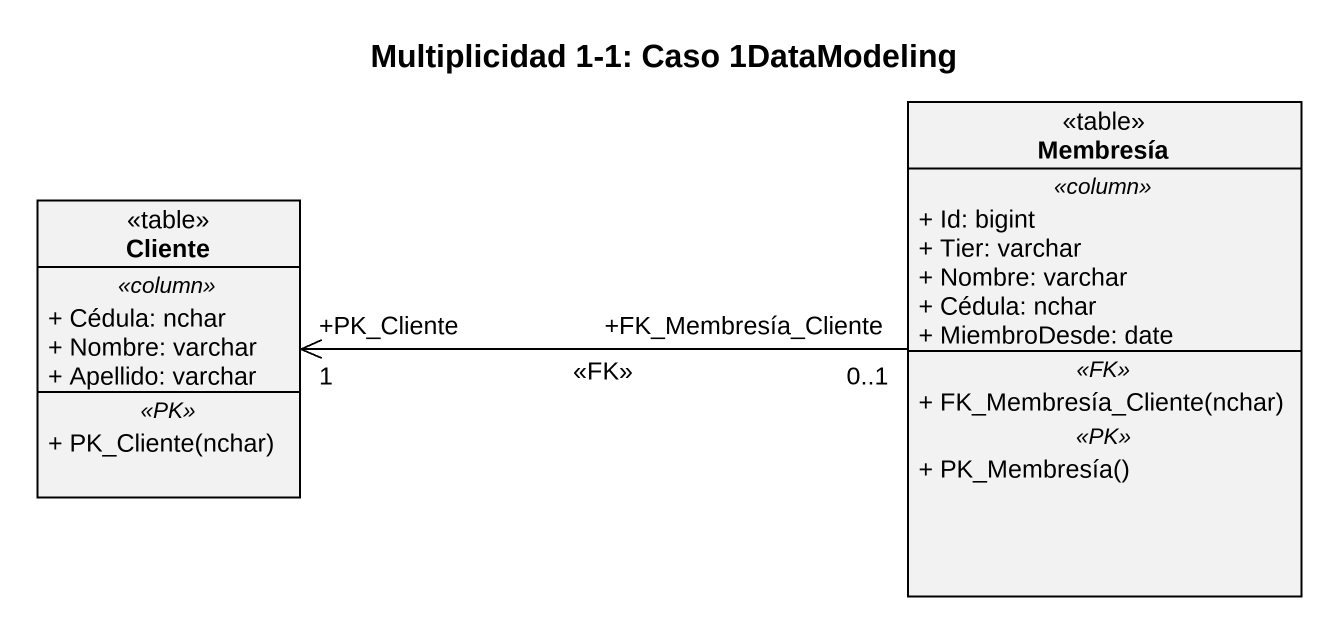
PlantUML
@startuml
title Multiplicidad 1-1: Caso 1DataModeling
hide circle
hide empty members
skinparam classAttributeIconSize 0
class Membresía <<table>> {
  .. <<column>> ..
  + Id: bigint
  + Tier: varchar
  + Nombre: varchar
  + Cédula: nchar
  + MiembroDesde: date
  .. <<FK>> ..
  + FK_Membresía_Cliente(nchar)
  .. <<PK>> ..
  + PK_Membresía()
}
class Cliente <<table>> {
  .. <<column>> ..
  + Cédula: nchar
  + Nombre: varchar
  + Apellido: varchar
  .. <<PK>> ..
  + PK_Cliente(nchar)
}
Membresía "+FK_Membresía_Cliente\n0..1" -left-> "+PK_Cliente\n1" Cliente : <<FK>>
@enduml
